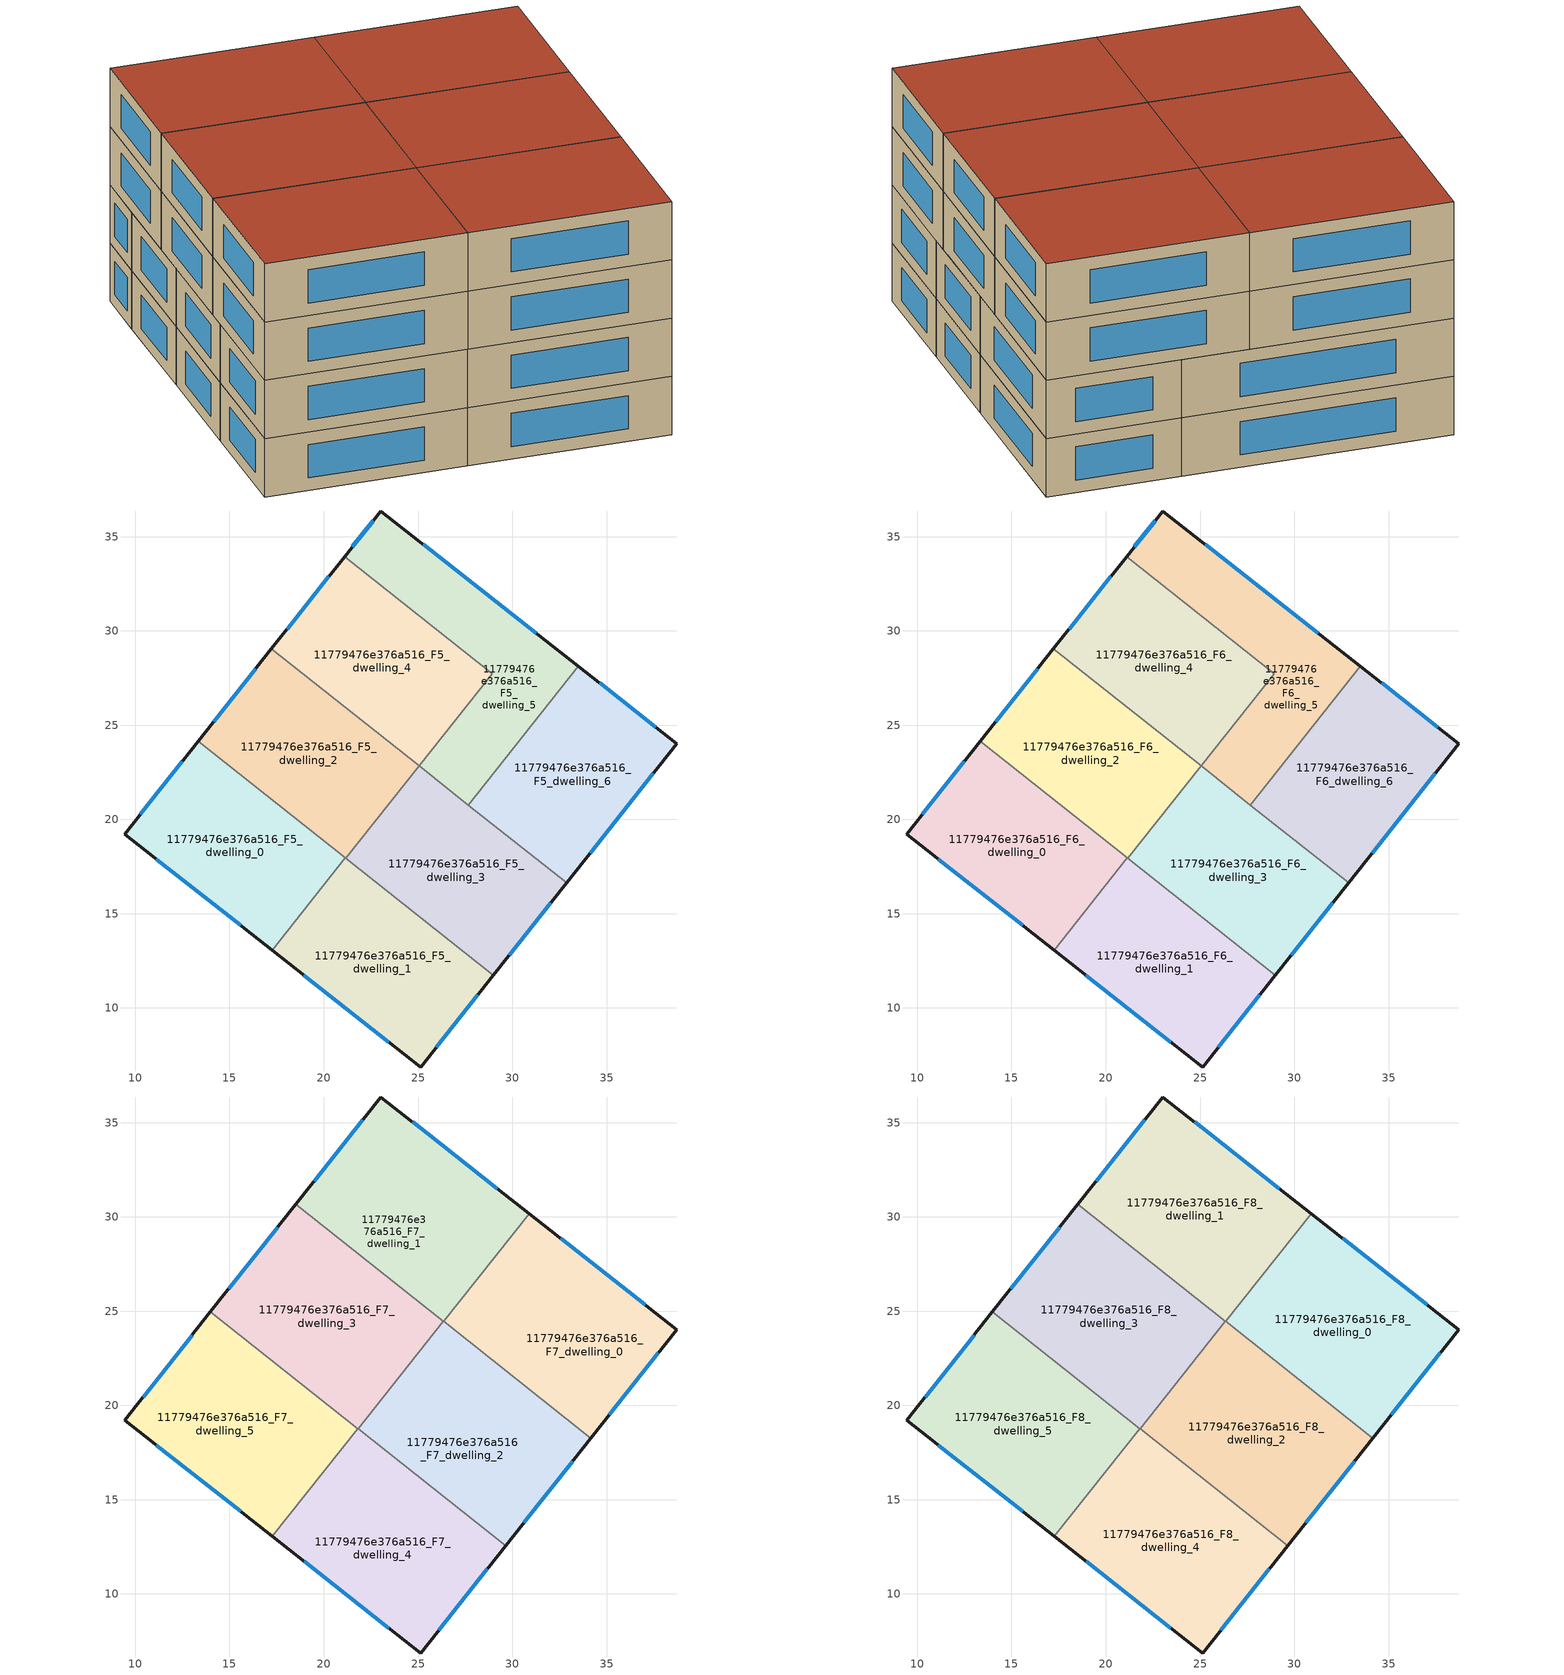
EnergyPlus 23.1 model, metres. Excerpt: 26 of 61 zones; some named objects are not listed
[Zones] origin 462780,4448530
11779476e376a516_F5_dwelling_0
 floor to 11779476e376a516_F4_dwelling_0 (EU_floor_Construction): 21.15,17.96 17.27,13.06 9.44,19.21 13.34,24.14 z15
 wall outside (EU_wall_Construction): 13.34,24.14 9.44,19.21 17.27,13.06 z15:18
 wall to 11779476e376a516_F5_dwelling_1 (EU_wall_Construction): 17.27,13.06 21.15,17.96 z15:18
 wall to 11779476e376a516_F5_dwelling_2 (EU_wall_Construction): 21.15,17.96 13.34,24.14 z15:18
 window (EU_Window_Construction): 11.12,17.89 15.59,14.38 / 12.51,23.08 10.28,20.27 z15.64:17.36
11779476e376a516_F5_dwelling_1
 floor to 11779476e376a516_F4_dwelling_1 (EU_floor_Construction): 29,11.74 25.14,6.87 17.27,13.06 21.15,17.96 z15
 wall outside (EU_wall_Construction): 17.27,13.06 25.14,6.87 29,11.74 z15:18
 wall to 11779476e376a516_F5_dwelling_3 (EU_wall_Construction): 29,11.74 21.17,17.94 z15:18
 wall to 11779476e376a516_F5_dwelling_2 (EU_wall_Construction): 21.17,17.94 21.15,17.96 z15:18
 window (EU_Window_Construction): 18.95,11.73 23.45,8.19 / 25.96,7.91 28.17,10.7 z15.64:17.36
11779476e376a516_F5_dwelling_2
 floor to 11779476e376a516_F4_dwelling_2 (EU_floor_Construction): 25.05,22.84 21.17,17.94 13.34,24.14 17.23,29.04 z15
 wall outside (EU_wall_Construction): 17.23,29.04 13.34,24.14 z15:18
 wall to 11779476e376a516_F5_dwelling_4 (EU_wall_Construction): 25.05,22.84 17.23,29.04 z15:18
 wall to 11779476e376a516_F5_dwelling_3 (EU_wall_Construction): 21.17,17.94 25.05,22.84 z15:18
 window (EU_Window_Construction): 16.4,27.99 14.18,25.19 z15.64:17.36
11779476e376a516_F5_dwelling_3
 floor to 11779476e376a516_F4_dwelling_3 (EU_floor_Construction): 32.88,16.64 29,11.74 21.17,17.94 25.05,22.84 z15
 wall outside (EU_wall_Construction): 29,11.74 32.88,16.64 z15:18
 wall to 11779476e376a516_F5_dwelling_6 (EU_wall_Construction): 32.88,16.64 27.68,20.76 z15:18
 wall to 11779476e376a516_F5_dwelling_5 (EU_wall_Construction): 27.68,20.76 25.05,22.84 z15:18
 window (EU_Window_Construction): 29.83,12.79 32.05,15.59 z15.64:17.36
11779476e376a516_F5_dwelling_4
 floor to 11779476e376a516_F4_dwelling_4 (EU_floor_Construction): 28.94,27.74 25.05,22.84 17.23,29.04 21.11,33.94 z15
 wall outside (EU_wall_Construction): 21.11,33.94 17.23,29.04 z15:18
 wall to 11779476e376a516_F5_dwelling_5 (EU_wall_Construction): 25.05,22.84 28.94,27.74 21.11,33.94 z15:18
 window (EU_Window_Construction): 20.28,32.89 18.06,30.09 z15.64:17.36
11779476e376a516_F5_dwelling_5
 floor to 11779476e376a516_F4_dwelling_5 (EU_floor_Construction): 33.51,28.12 27.68,20.76 25.05,22.84 28.94,27.74 21.11,33.94 23.03,36.36 z15
 wall outside (EU_wall_Construction): 33.51,28.12 23.03,36.36 21.11,33.94 z15:18
 wall to 11779476e376a516_F5_dwelling_6 (EU_wall_Construction): 27.68,20.76 33.51,28.12 z15:18
 window (EU_Window_Construction): 22.61,35.84 21.52,34.46 / 31.26,29.88 25.27,34.59 z15.64:17.36
11779476e376a516_F5_dwelling_6
 floor to 11779476e376a516_F4_dwelling_6 (EU_floor_Construction): 38.73,24.02 32.88,16.64 27.68,20.76 33.51,28.12 z15
 wall outside (EU_wall_Construction): 32.88,16.64 38.73,24.02 33.51,28.12 z15:18
 window (EU_Window_Construction): 37.61,24.9 34.63,27.24 / 34.13,18.22 37.48,22.44 z15.64:17.36
11779476e376a516_F6_dwelling_0
 floor to 11779476e376a516_F5_dwelling_0 (EU_floor_Construction): 21.15,17.96 17.27,13.06 9.44,19.21 13.34,24.14 z18
 wall outside (EU_wall_Construction): 13.34,24.14 9.44,19.21 17.27,13.06 z18:21
 wall to 11779476e376a516_F6_dwelling_1 (EU_wall_Construction): 17.27,13.06 21.15,17.96 z18:21
 wall to 11779476e376a516_F6_dwelling_2 (EU_wall_Construction): 21.15,17.96 13.34,24.14 z18:21
 window (EU_Window_Construction): 11.12,17.89 15.59,14.38 / 12.51,23.08 10.28,20.27 z18.64:20.36
 ceiling adiabatic (EU_roof_Construction): 17.27,13.06 21.15,17.96 13.34,24.14 9.44,19.21 z21
11779476e376a516_F6_dwelling_1
 floor to 11779476e376a516_F5_dwelling_1 (EU_floor_Construction): 29,11.74 25.14,6.87 17.27,13.06 21.15,17.96 z18
 wall outside (EU_wall_Construction): 17.27,13.06 25.14,6.87 29,11.74 z18:21
 wall to 11779476e376a516_F6_dwelling_3 (EU_wall_Construction): 29,11.74 21.17,17.94 z18:21
 wall to 11779476e376a516_F6_dwelling_2 (EU_wall_Construction): 21.17,17.94 21.15,17.96 z18:21
 window (EU_Window_Construction): 18.95,11.73 23.45,8.19 / 25.96,7.91 28.17,10.7 z18.64:20.36
11779476e376a516_F6_dwelling_2
 floor to 11779476e376a516_F5_dwelling_2 (EU_floor_Construction): 25.05,22.84 21.17,17.94 13.34,24.14 17.23,29.04 z18
 wall outside (EU_wall_Construction): 17.23,29.04 13.34,24.14 z18:21
 wall to 11779476e376a516_F6_dwelling_4 (EU_wall_Construction): 25.05,22.84 17.23,29.04 z18:21
 wall to 11779476e376a516_F6_dwelling_3 (EU_wall_Construction): 21.17,17.94 25.05,22.84 z18:21
 window (EU_Window_Construction): 16.4,27.99 14.18,25.19 z18.64:20.36
 ceiling adiabatic (EU_roof_Construction): 21.82,18.76 25.05,22.84 17.23,29.04 13.99,24.96 z21
11779476e376a516_F6_dwelling_3
 floor to 11779476e376a516_F5_dwelling_3 (EU_floor_Construction): 32.88,16.64 29,11.74 21.17,17.94 25.05,22.84 z18
 wall outside (EU_wall_Construction): 29,11.74 32.88,16.64 z18:21
 wall to 11779476e376a516_F6_dwelling_6 (EU_wall_Construction): 32.88,16.64 27.68,20.76 z18:21
 wall to 11779476e376a516_F6_dwelling_5 (EU_wall_Construction): 27.68,20.76 25.05,22.84 z18:21
 window (EU_Window_Construction): 29.83,12.79 32.05,15.59 z18.64:20.36
11779476e376a516_F6_dwelling_4
 floor to 11779476e376a516_F5_dwelling_4 (EU_floor_Construction): 28.94,27.74 25.05,22.84 17.23,29.04 21.11,33.94 z18
 wall outside (EU_wall_Construction): 21.11,33.94 17.23,29.04 z18:21
 wall to 11779476e376a516_F6_dwelling_5 (EU_wall_Construction): 25.05,22.84 28.94,27.74 21.11,33.94 z18:21
 window (EU_Window_Construction): 20.28,32.89 18.06,30.09 z18.64:20.36
 ceiling adiabatic (EU_roof_Construction): 25.05,22.84 26.35,24.47 18.52,30.67 17.23,29.04 z21
11779476e376a516_F6_dwelling_5
 floor to 11779476e376a516_F5_dwelling_5 (EU_floor_Construction): 33.51,28.12 27.68,20.76 25.05,22.84 28.94,27.74 21.11,33.94 23.03,36.36 z18
 wall outside (EU_wall_Construction): 33.51,28.12 23.03,36.36 21.11,33.94 z18:21
 wall to 11779476e376a516_F6_dwelling_6 (EU_wall_Construction): 27.68,20.76 33.51,28.12 z18:21
 window (EU_Window_Construction): 22.61,35.84 21.52,34.46 / 31.26,29.88 25.27,34.59 z18.64:20.36
 ceiling adiabatic (EU_roof_Construction): 28.94,27.74 26.35,24.47 26.37,24.46 30.9,30.17 23.03,36.36 21.11,33.94 z21
11779476e376a516_F6_dwelling_6
 floor to 11779476e376a516_F5_dwelling_6 (EU_floor_Construction): 38.73,24.02 32.88,16.64 27.68,20.76 33.51,28.12 z18
 wall outside (EU_wall_Construction): 32.88,16.64 38.73,24.02 33.51,28.12 z18:21
 window (EU_Window_Construction): 37.61,24.9 34.63,27.24 / 34.13,18.22 37.48,22.44 z18.64:20.36
11779476e376a516_F7_dwelling_0
 floor to 11779476e376a516_F6_dwelling_6 (EU_floor_Construction): 38.73,24.02 34.17,18.27 28.97,22.39 33.51,28.12 z21
 floor to 11779476e376a516_F6_dwelling_5 (EU_floor_Construction): 33.51,28.12 28.97,22.39 26.37,24.46 30.9,30.17 z21
 wall outside (EU_wall_Construction): 34.17,18.27 38.73,24.02 30.9,30.17 z21:24
 wall to 11779476e376a516_F7_dwelling_1 (EU_wall_Construction): 30.9,30.17 26.37,24.46 z21:24
 wall to 11779476e376a516_F7_dwelling_2 (EU_wall_Construction): 26.37,24.46 34.17,18.27 z21:24
 window (EU_Window_Construction): 37.05,25.34 32.58,28.85 / 35.15,19.5 37.75,22.79 z21.64:23.36
11779476e376a516_F7_dwelling_1
 floor to 11779476e376a516_F6_dwelling_4 (EU_floor_Construction): 28.94,27.74 26.35,24.47 18.52,30.67 21.11,33.94 z21
 floor adiabatic (EU_floor_Construction): 30.9,30.17 26.37,24.46 26.35,24.47 28.94,27.74 21.11,33.94 23.03,36.36 z21
 wall outside (EU_wall_Construction): 30.9,30.17 23.03,36.36 18.52,30.67 z21:24
 wall to 11779476e376a516_F7_dwelling_3 (EU_wall_Construction): 18.52,30.67 26.35,24.47 z21:24
 wall to 11779476e376a516_F7_dwelling_2 (EU_wall_Construction): 26.35,24.47 26.37,24.46 z21:24
 window (EU_Window_Construction): 22.06,35.14 19.49,31.89 / 29.21,31.5 24.71,35.03 z21.64:23.36
11779476e376a516_F7_dwelling_2
 floor to 11779476e376a516_F6_dwelling_3 (EU_floor_Construction): 32.88,16.64 29.64,12.56 21.82,18.76 25.05,22.84 z21
 floor to 11779476e376a516_F6_dwelling_6 (EU_floor_Construction): 34.17,18.27 32.88,16.64 27.68,20.76 28.97,22.39 z21
 floor to 11779476e376a516_F6_dwelling_5 (EU_floor_Construction): 28.97,22.39 27.68,20.76 25.05,22.84 26.35,24.47 z21
 wall outside (EU_wall_Construction): 29.64,12.55 34.17,18.27 z21:24
 wall to 11779476e376a516_F7_dwelling_3 (EU_wall_Construction): 26.35,24.47 21.82,18.76 z21:24
 wall to 11779476e376a516_F7_dwelling_4 (EU_wall_Construction): 21.82,18.76 29.64,12.55 z21:24
 window (EU_Window_Construction): 30.61,13.78 33.2,17.05 z21.64:23.36
11779476e376a516_F7_dwelling_3
 floor adiabatic (EU_floor_Construction): 26.35,24.47 21.82,18.76 13.99,24.96 18.52,30.67 z21
 wall outside (EU_wall_Construction): 18.52,30.67 13.99,24.96 z21:24
 wall to 11779476e376a516_F7_dwelling_5 (EU_wall_Construction): 13.99,24.96 21.8,18.77 z21:24
 wall to 11779476e376a516_F7_dwelling_4 (EU_wall_Construction): 21.8,18.77 21.82,18.76 z21:24
 window (EU_Window_Construction): 17.55,29.45 14.96,26.18 z21.64:23.36
11779476e376a516_F7_dwelling_4
 floor to 11779476e376a516_F6_dwelling_1 (EU_floor_Construction): 29,11.74 25.14,6.87 17.27,13.05 21.15,17.96 z21
 floor to 11779476e376a516_F6_dwelling_3 (EU_floor_Construction): 29.64,12.56 29,11.74 21.17,17.94 21.82,18.76 z21
 floor to 11779476e376a516_F6_dwelling_2 (EU_floor_Construction): 21.82,18.76 21.17,17.94 21.15,17.96 21.8,18.77 z21
 wall outside (EU_wall_Construction): 17.27,13.05 25.14,6.87 29.64,12.55 z21:24
 wall to 11779476e376a516_F7_dwelling_5 (EU_wall_Construction): 21.8,18.77 17.27,13.05 z21:24
 window (EU_Window_Construction): 26.1,8.09 28.68,11.34 / 18.95,11.73 23.45,8.19 z21.64:23.36
11779476e376a516_F7_dwelling_5
 floor to 11779476e376a516_F6_dwelling_2 (EU_floor_Construction): 21.8,18.77 21.15,17.96 13.34,24.14 13.99,24.96 z21
 floor adiabatic (EU_floor_Construction): 21.15,17.96 17.27,13.06 9.44,19.21 13.99,24.96 13.34,24.14 z21
 wall outside (EU_wall_Construction): 13.99,24.96 9.44,19.21 17.27,13.05 z21:24
 window (EU_Window_Construction): 13.02,23.73 10.41,20.44 / 11.12,17.89 15.59,14.37 z21.64:23.36
11779476e376a516_F8_dwelling_0
 floor to 11779476e376a516_F7_dwelling_0 (EU_floor_Construction): 38.73,24.02 34.17,18.27 26.37,24.46 30.9,30.17 z24
 wall outside (EU_wall_Construction): 34.17,18.27 38.73,24.02 30.9,30.17 z24:27
 wall to 11779476e376a516_F8_dwelling_1 (EU_wall_Construction): 30.9,30.17 26.37,24.46 z24:27
 wall to 11779476e376a516_F8_dwelling_2 (EU_wall_Construction): 26.37,24.46 34.17,18.27 z24:27
 window (EU_Window_Construction): 37.05,25.34 32.58,28.85 / 35.15,19.5 37.75,22.79 z24.64:26.36
 roof outside (EU_roof_Construction): 34.17,18.27 38.73,24.02 30.9,30.17 26.37,24.46 z27
11779476e376a516_F8_dwelling_1
 floor to 11779476e376a516_F7_dwelling_1 (EU_floor_Construction): 30.9,30.17 26.37,24.46 18.52,30.67 23.03,36.36 z24
 wall outside (EU_wall_Construction): 30.9,30.17 23.03,36.36 18.52,30.67 z24:27
 wall to 11779476e376a516_F8_dwelling_3 (EU_wall_Construction): 18.52,30.67 26.35,24.47 z24:27
 wall to 11779476e376a516_F8_dwelling_2 (EU_wall_Construction): 26.35,24.47 26.37,24.46 z24:27
 window (EU_Window_Construction): 22.06,35.14 19.49,31.89 / 29.21,31.5 24.71,35.03 z24.64:26.36
 roof outside (EU_roof_Construction): 26.37,24.46 30.9,30.17 23.03,36.36 18.52,30.67 z27
11779476e376a516_F8_dwelling_2
 floor to 11779476e376a516_F7_dwelling_2 (EU_floor_Construction): 34.17,18.27 29.64,12.55 21.82,18.76 26.35,24.47 z24
 wall outside (EU_wall_Construction): 29.64,12.55 34.17,18.27 z24:27
 wall to 11779476e376a516_F8_dwelling_3 (EU_wall_Construction): 26.35,24.47 21.82,18.76 z24:27
 wall to 11779476e376a516_F8_dwelling_4 (EU_wall_Construction): 21.82,18.76 29.64,12.55 z24:27
 window (EU_Window_Construction): 30.61,13.78 33.2,17.05 z24.64:26.36
 roof outside (EU_roof_Construction): 29.64,12.55 34.17,18.27 26.35,24.47 21.82,18.76 z27
11779476e376a516_F8_dwelling_3
 floor to 11779476e376a516_F7_dwelling_3 (EU_floor_Construction): 26.35,24.47 21.82,18.76 13.99,24.96 18.52,30.67 z24
 wall outside (EU_wall_Construction): 18.52,30.67 13.99,24.96 z24:27
 wall to 11779476e376a516_F8_dwelling_5 (EU_wall_Construction): 13.99,24.96 21.8,18.77 z24:27
 wall to 11779476e376a516_F8_dwelling_4 (EU_wall_Construction): 21.8,18.77 21.82,18.76 z24:27
 window (EU_Window_Construction): 17.55,29.45 14.96,26.18 z24.64:26.36
 roof outside (EU_roof_Construction): 21.82,18.76 26.35,24.47 18.52,30.67 13.99,24.96 z27
11779476e376a516_F8_dwelling_4
 floor to 11779476e376a516_F7_dwelling_4 (EU_floor_Construction): 29.64,12.55 25.14,6.87 17.27,13.05 21.8,18.77 z24
 wall outside (EU_wall_Construction): 17.27,13.05 25.14,6.87 29.64,12.55 z24:27
 wall to 11779476e376a516_F8_dwelling_5 (EU_wall_Construction): 21.8,18.77 17.27,13.05 z24:27
 window (EU_Window_Construction): 26.1,8.09 28.68,11.34 / 18.95,11.73 23.45,8.19 z24.64:26.36
 roof outside (EU_roof_Construction): 25.14,6.87 29.64,12.55 21.8,18.77 17.27,13.05 z27
11779476e376a516_F8_dwelling_5
 floor to 11779476e376a516_F7_dwelling_5 (EU_floor_Construction): 21.8,18.77 17.27,13.05 9.44,19.21 13.99,24.96 z24
 wall outside (EU_wall_Construction): 13.99,24.96 9.44,19.21 17.27,13.05 z24:27
 window (EU_Window_Construction): 13.02,23.73 10.41,20.44 / 11.12,17.89 15.59,14.37 z24.64:26.36
 roof outside (EU_roof_Construction): 17.27,13.05 21.8,18.77 13.99,24.96 9.44,19.21 z27
[Building]
EU S2 Campaign: North Axis=0; Terrain=City; Solar Distribution=FullExterior
[Site:Location]
Yerevan-Zvartnots.Intl.AP: Latitude=40.15; Longitude=44.383; Time Zone=4; Elevation=854
[SizingPeriod:WeatherFileDays]
AnnualSizingPeriod: Begin Month=1; Begin Day of Month=1; End Month=12; End Day of Month=31; Day of Week for Start Day=Monday; Use Weather File Daylight Saving Period=No; Use Weather File Rain and Snow Indicators=No
[MATERIAL]
EU_InternalMass_Material: Roughness=MediumRough; Thickness=0.1; Conductivity=1; Density=1800; Specific Heat=900; Thermal Absorptance=0.9; Solar Absorptance=0.7; Visible Absorptance=0.7
[MATERIAL:NOMASS] Roughness=MediumRough; Thermal Absorptance=0.9; Solar Absorptance=0.7; Visible Absorptance=0.7
Name | Thermal Resistance
EU_wall_NoMass | 1.05043
EU_roof_NoMass | 1.45357
EU_floor_NoMass | 0.478065
[WINDOWMATERIAL:SIMPLEGLAZINGSYSTEM]
EU_Window_SimpleGlazing: UFactor=2.5566; Solar Heat Gain Coefficient=0.75; Visible Transmittance=0.75
[CONSTRUCTION]
EU_wall_Construction: EU_wall_NoMass
EU_roof_Construction: EU_roof_NoMass
EU_floor_Construction: EU_floor_NoMass
EU_Window_Construction: EU_Window_SimpleGlazing
EU_InternalMass_Construction: EU_InternalMass_Material
[ZONE] Type=1; Multiplier=1; Ceiling Height=autocalculate; Floor Area=autocalculate; Part of Total Floor Area=Yes
Name | Volume
11779476e376a516_F5_dwelling_0; 11779476e376a516_F6_dwelling_0 | 187.287
11779476e376a516_F7_dwelling_0; 11779476e376a516_F8_dwelling_0 | 218.492
11779476e376a516_F5_dwelling_1; 11779476e376a516_F6_dwelling_1 | 187.277
11779476e376a516_F7_dwelling_1; 11779476e376a516_F8_dwelling_1 | 218.485
11779476e376a516_F5_dwelling_2; 11779476e376a516_F6_dwelling_2; 11779476e376a516_F5_dwelling_3; 11779476e376a516_F6_dwelling_3 | 187.275
11779476e376a516_F7_dwelling_2; 11779476e376a516_F8_dwelling_2 | 218.509
11779476e376a516_F7_dwelling_3; 11779476e376a516_F8_dwelling_3 | 218.513
11779476e376a516_F5_dwelling_4; 11779476e376a516_F6_dwelling_4 | 187.276
11779476e376a516_F7_dwelling_4; 11779476e376a516_F8_dwelling_4 | 218.482
11779476e376a516_F5_dwelling_5; 11779476e376a516_F6_dwelling_5 | 187.285
11779476e376a516_F7_dwelling_5; 11779476e376a516_F8_dwelling_5 | 218.487
11779476e376a516_F5_dwelling_6; 11779476e376a516_F6_dwelling_6 | 187.281
[INTERNALMASS] Construction=EU_InternalMass_Construction
Name | Zone or ZoneList | Surface Area
11779476e376a516_F5_dwelling_0_EU_InternalMass | 11779476e376a516_F5_dwelling_0 | 62.4289
11779476e376a516_F5_dwelling_1_EU_InternalMass | 11779476e376a516_F5_dwelling_1 | 62.4258
11779476e376a516_F5_dwelling_2_EU_InternalMass | 11779476e376a516_F5_dwelling_2 | 62.424
11779476e376a516_F5_dwelling_3_EU_InternalMass | 11779476e376a516_F5_dwelling_3 | 62.424
11779476e376a516_F5_dwelling_4_EU_InternalMass | 11779476e376a516_F5_dwelling_4 | 62.4265
11779476e376a516_F5_dwelling_5_EU_InternalMass | 11779476e376a516_F5_dwelling_5 | 62.425
11779476e376a516_F5_dwelling_6_EU_InternalMass | 11779476e376a516_F5_dwelling_6 | 62.4263
11779476e376a516_F6_dwelling_0_EU_InternalMass | 11779476e376a516_F6_dwelling_0 | 62.4289
11779476e376a516_F6_dwelling_1_EU_InternalMass | 11779476e376a516_F6_dwelling_1 | 62.4258
11779476e376a516_F6_dwelling_2_EU_InternalMass | 11779476e376a516_F6_dwelling_2 | 62.424
11779476e376a516_F6_dwelling_3_EU_InternalMass | 11779476e376a516_F6_dwelling_3 | 62.424
11779476e376a516_F6_dwelling_4_EU_InternalMass | 11779476e376a516_F6_dwelling_4 | 62.4265
11779476e376a516_F6_dwelling_5_EU_InternalMass | 11779476e376a516_F6_dwelling_5 | 62.425
11779476e376a516_F6_dwelling_6_EU_InternalMass | 11779476e376a516_F6_dwelling_6 | 62.4263
11779476e376a516_F7_dwelling_0_EU_InternalMass | 11779476e376a516_F7_dwelling_0 | 72.8305
11779476e376a516_F7_dwelling_1_EU_InternalMass | 11779476e376a516_F7_dwelling_1 | 72.8283
11779476e376a516_F7_dwelling_2_EU_InternalMass | 11779476e376a516_F7_dwelling_2 | 72.8361
11779476e376a516_F7_dwelling_3_EU_InternalMass | 11779476e376a516_F7_dwelling_3 | 72.8375
11779476e376a516_F7_dwelling_4_EU_InternalMass | 11779476e376a516_F7_dwelling_4 | 72.8275
11779476e376a516_F7_dwelling_5_EU_InternalMass | 11779476e376a516_F7_dwelling_5 | 72.8291
11779476e376a516_F8_dwelling_0_EU_InternalMass | 11779476e376a516_F8_dwelling_0 | 72.8305
11779476e376a516_F8_dwelling_1_EU_InternalMass | 11779476e376a516_F8_dwelling_1 | 72.8283
11779476e376a516_F8_dwelling_2_EU_InternalMass | 11779476e376a516_F8_dwelling_2 | 72.8361
11779476e376a516_F8_dwelling_3_EU_InternalMass | 11779476e376a516_F8_dwelling_3 | 72.8375
11779476e376a516_F8_dwelling_4_EU_InternalMass | 11779476e376a516_F8_dwelling_4 | 72.8275
11779476e376a516_F8_dwelling_5_EU_InternalMass | 11779476e376a516_F8_dwelling_5 | 72.8291
[OTHEREQUIPMENT] Fuel Type=Electricity; Design Level Calculation Method=Watts/Area; Power per Zone Floor Area=1; Fraction Latent=0; Fraction Radiant=0; Fraction Lost=0; Carbon Dioxide Generation Rate=0; EndUse Subcategory=EU_Step8_InternalGains
Name | Zone or ZoneList or Space or SpaceList | Schedule
EU_Step8_InternalGain_11779476e376a516_F5_dwelling_0_f000 | 11779476e376a516_F5_dwelling_0 | EU_Step8_GainSchedule_11779476e376a516_F5_dwelling_0_f000
EU_Step8_InternalGain_11779476e376a516_F5_dwelling_1_f000 | 11779476e376a516_F5_dwelling_1 | EU_Step8_GainSchedule_11779476e376a516_F5_dwelling_1_f000
EU_Step8_InternalGain_11779476e376a516_F5_dwelling_2_f000 | 11779476e376a516_F5_dwelling_2 | EU_Step8_GainSchedule_11779476e376a516_F5_dwelling_2_f000
EU_Step8_InternalGain_11779476e376a516_F5_dwelling_3_f000 | 11779476e376a516_F5_dwelling_3 | EU_Step8_GainSchedule_11779476e376a516_F5_dwelling_3_f000
EU_Step8_InternalGain_11779476e376a516_F5_dwelling_4_f000 | 11779476e376a516_F5_dwelling_4 | EU_Step8_GainSchedule_11779476e376a516_F5_dwelling_4_f000
EU_Step8_InternalGain_11779476e376a516_F5_dwelling_5_f000 | 11779476e376a516_F5_dwelling_5 | EU_Step8_GainSchedule_11779476e376a516_F5_dwelling_5_f000
EU_Step8_InternalGain_11779476e376a516_F5_dwelling_6_f000 | 11779476e376a516_F5_dwelling_6 | EU_Step8_GainSchedule_11779476e376a516_F5_dwelling_6_f000
EU_Step8_InternalGain_11779476e376a516_F6_dwelling_0_f000 | 11779476e376a516_F6_dwelling_0 | EU_Step8_GainSchedule_11779476e376a516_F6_dwelling_0_f000
EU_Step8_InternalGain_11779476e376a516_F6_dwelling_1_f000 | 11779476e376a516_F6_dwelling_1 | EU_Step8_GainSchedule_11779476e376a516_F6_dwelling_1_f000
EU_Step8_InternalGain_11779476e376a516_F6_dwelling_2_f000 | 11779476e376a516_F6_dwelling_2 | EU_Step8_GainSchedule_11779476e376a516_F6_dwelling_2_f000
EU_Step8_InternalGain_11779476e376a516_F6_dwelling_3_f000 | 11779476e376a516_F6_dwelling_3 | EU_Step8_GainSchedule_11779476e376a516_F6_dwelling_3_f000
EU_Step8_InternalGain_11779476e376a516_F6_dwelling_4_f000 | 11779476e376a516_F6_dwelling_4 | EU_Step8_GainSchedule_11779476e376a516_F6_dwelling_4_f000
EU_Step8_InternalGain_11779476e376a516_F6_dwelling_5_f000 | 11779476e376a516_F6_dwelling_5 | EU_Step8_GainSchedule_11779476e376a516_F6_dwelling_5_f000
EU_Step8_InternalGain_11779476e376a516_F6_dwelling_6_f000 | 11779476e376a516_F6_dwelling_6 | EU_Step8_GainSchedule_11779476e376a516_F6_dwelling_6_f000
EU_Step8_InternalGain_11779476e376a516_F7_dwelling_0_f000 | 11779476e376a516_F7_dwelling_0 | EU_Step8_GainSchedule_11779476e376a516_F7_dwelling_0_f000
EU_Step8_InternalGain_11779476e376a516_F7_dwelling_1_f000 | 11779476e376a516_F7_dwelling_1 | EU_Step8_GainSchedule_11779476e376a516_F7_dwelling_1_f000
EU_Step8_InternalGain_11779476e376a516_F7_dwelling_2_f000 | 11779476e376a516_F7_dwelling_2 | EU_Step8_GainSchedule_11779476e376a516_F7_dwelling_2_f000
EU_Step8_InternalGain_11779476e376a516_F7_dwelling_3_f000 | 11779476e376a516_F7_dwelling_3 | EU_Step8_GainSchedule_11779476e376a516_F7_dwelling_3_f000
EU_Step8_InternalGain_11779476e376a516_F7_dwelling_4_f000 | 11779476e376a516_F7_dwelling_4 | EU_Step8_GainSchedule_11779476e376a516_F7_dwelling_4_f000
EU_Step8_InternalGain_11779476e376a516_F7_dwelling_5_f000 | 11779476e376a516_F7_dwelling_5 | EU_Step8_GainSchedule_11779476e376a516_F7_dwelling_5_f000
EU_Step8_InternalGain_11779476e376a516_F8_dwelling_0_f000 | 11779476e376a516_F8_dwelling_0 | EU_Step8_GainSchedule_11779476e376a516_F8_dwelling_0_f000
EU_Step8_InternalGain_11779476e376a516_F8_dwelling_1_f000 | 11779476e376a516_F8_dwelling_1 | EU_Step8_GainSchedule_11779476e376a516_F8_dwelling_1_f000
EU_Step8_InternalGain_11779476e376a516_F8_dwelling_2_f000 | 11779476e376a516_F8_dwelling_2 | EU_Step8_GainSchedule_11779476e376a516_F8_dwelling_2_f000
EU_Step8_InternalGain_11779476e376a516_F8_dwelling_3_f000 | 11779476e376a516_F8_dwelling_3 | EU_Step8_GainSchedule_11779476e376a516_F8_dwelling_3_f000
EU_Step8_InternalGain_11779476e376a516_F8_dwelling_4_f000 | 11779476e376a516_F8_dwelling_4 | EU_Step8_GainSchedule_11779476e376a516_F8_dwelling_4_f000
EU_Step8_InternalGain_11779476e376a516_F8_dwelling_5_f000 | 11779476e376a516_F8_dwelling_5 | EU_Step8_GainSchedule_11779476e376a516_F8_dwelling_5_f000
[ZONEVENTILATION:DESIGNFLOWRATE] Schedule=EU_AlwaysOn; Design Flow Rate Calculation Method=AirChanges/Hour; Air Changes per Hour=0.557805; Ventilation Type=Natural; Fan Pressure Rise=0; Fan Total Efficiency=1; Constant Term Coefficient=1; Temperature Term Coefficient=0; Velocity Term Coefficient=0; Velocity Squared Term Coefficient=0; Minimum Indoor Temperature=-100; Maximum Indoor Temperature=100; Delta Temperature=-100; Minimum Outdoor Temperature=-100; Maximum Outdoor Temperature=100; Maximum Wind Speed=40
Name | Zone or ZoneList or Space or SpaceList
EU_ConstantAir_11779476e376a516_F5_dwelling_0 | 11779476e376a516_F5_dwelling_0
EU_ConstantAir_11779476e376a516_F5_dwelling_1 | 11779476e376a516_F5_dwelling_1
EU_ConstantAir_11779476e376a516_F5_dwelling_2 | 11779476e376a516_F5_dwelling_2
EU_ConstantAir_11779476e376a516_F5_dwelling_3 | 11779476e376a516_F5_dwelling_3
EU_ConstantAir_11779476e376a516_F5_dwelling_4 | 11779476e376a516_F5_dwelling_4
EU_ConstantAir_11779476e376a516_F5_dwelling_5 | 11779476e376a516_F5_dwelling_5
EU_ConstantAir_11779476e376a516_F5_dwelling_6 | 11779476e376a516_F5_dwelling_6
EU_ConstantAir_11779476e376a516_F6_dwelling_0 | 11779476e376a516_F6_dwelling_0
EU_ConstantAir_11779476e376a516_F6_dwelling_1 | 11779476e376a516_F6_dwelling_1
EU_ConstantAir_11779476e376a516_F6_dwelling_2 | 11779476e376a516_F6_dwelling_2
EU_ConstantAir_11779476e376a516_F6_dwelling_3 | 11779476e376a516_F6_dwelling_3
EU_ConstantAir_11779476e376a516_F6_dwelling_4 | 11779476e376a516_F6_dwelling_4
EU_ConstantAir_11779476e376a516_F6_dwelling_5 | 11779476e376a516_F6_dwelling_5
EU_ConstantAir_11779476e376a516_F6_dwelling_6 | 11779476e376a516_F6_dwelling_6
EU_ConstantAir_11779476e376a516_F7_dwelling_0 | 11779476e376a516_F7_dwelling_0
EU_ConstantAir_11779476e376a516_F7_dwelling_1 | 11779476e376a516_F7_dwelling_1
EU_ConstantAir_11779476e376a516_F7_dwelling_2 | 11779476e376a516_F7_dwelling_2
EU_ConstantAir_11779476e376a516_F7_dwelling_3 | 11779476e376a516_F7_dwelling_3
EU_ConstantAir_11779476e376a516_F7_dwelling_4 | 11779476e376a516_F7_dwelling_4
EU_ConstantAir_11779476e376a516_F7_dwelling_5 | 11779476e376a516_F7_dwelling_5
EU_ConstantAir_11779476e376a516_F8_dwelling_0 | 11779476e376a516_F8_dwelling_0
EU_ConstantAir_11779476e376a516_F8_dwelling_1 | 11779476e376a516_F8_dwelling_1
EU_ConstantAir_11779476e376a516_F8_dwelling_2 | 11779476e376a516_F8_dwelling_2
EU_ConstantAir_11779476e376a516_F8_dwelling_3 | 11779476e376a516_F8_dwelling_3
EU_ConstantAir_11779476e376a516_F8_dwelling_4 | 11779476e376a516_F8_dwelling_4
EU_ConstantAir_11779476e376a516_F8_dwelling_5 | 11779476e376a516_F8_dwelling_5
[HVACTEMPLATE:ZONE:IDEALLOADSAIRSYSTEM] System Availability Schedule=EU_AlwaysOn; Maximum Heating Supply Air Temperature=50; Minimum Cooling Supply Air Temperature=13; Maximum Heating Supply Air Humidity Ratio=0.0156; Minimum Cooling Supply Air Humidity Ratio=0.0077; Heating Limit=NoLimit; Cooling Limit=NoLimit; Heating Availability Schedule=EU_AlwaysOn; Cooling Availability Schedule=EU_CoolingOff; Dehumidification Control Type=ConstantSensibleHeatRatio; Cooling Sensible Heat Ratio=0.7; Dehumidification Setpoint=60; Humidification Control Type=None; Humidification Setpoint=30; Outdoor Air Method=None; Outdoor Air Flow Rate per Person=0.00944; Outdoor Air Flow Rate per Zone Floor Area=0; Outdoor Air Flow Rate per Zone=0; Demand Controlled Ventilation Type=None; Outdoor Air Economizer Type=NoEconomizer; Heat Recovery Type=None; Sensible Heat Recovery Effectiveness=0.7; Latent Heat Recovery Effectiveness=0.65
Name | Template Thermostat
11779476e376a516_F5_dwelling_0 | EU_HeatOnly_11779476e376a516_F5_dwelling_0
11779476e376a516_F5_dwelling_1 | EU_HeatOnly_11779476e376a516_F5_dwelling_1
11779476e376a516_F5_dwelling_2 | EU_HeatOnly_11779476e376a516_F5_dwelling_2
11779476e376a516_F5_dwelling_3 | EU_HeatOnly_11779476e376a516_F5_dwelling_3
11779476e376a516_F5_dwelling_4 | EU_HeatOnly_11779476e376a516_F5_dwelling_4
11779476e376a516_F5_dwelling_5 | EU_HeatOnly_11779476e376a516_F5_dwelling_5
11779476e376a516_F5_dwelling_6 | EU_HeatOnly_11779476e376a516_F5_dwelling_6
11779476e376a516_F6_dwelling_0 | EU_HeatOnly_11779476e376a516_F6_dwelling_0
11779476e376a516_F6_dwelling_1 | EU_HeatOnly_11779476e376a516_F6_dwelling_1
11779476e376a516_F6_dwelling_2 | EU_HeatOnly_11779476e376a516_F6_dwelling_2
11779476e376a516_F6_dwelling_3 | EU_HeatOnly_11779476e376a516_F6_dwelling_3
11779476e376a516_F6_dwelling_4 | EU_HeatOnly_11779476e376a516_F6_dwelling_4
11779476e376a516_F6_dwelling_5 | EU_HeatOnly_11779476e376a516_F6_dwelling_5
11779476e376a516_F6_dwelling_6 | EU_HeatOnly_11779476e376a516_F6_dwelling_6
11779476e376a516_F7_dwelling_0 | EU_HeatOnly_11779476e376a516_F7_dwelling_0
11779476e376a516_F7_dwelling_1 | EU_HeatOnly_11779476e376a516_F7_dwelling_1
11779476e376a516_F7_dwelling_2 | EU_HeatOnly_11779476e376a516_F7_dwelling_2
11779476e376a516_F7_dwelling_3 | EU_HeatOnly_11779476e376a516_F7_dwelling_3
11779476e376a516_F7_dwelling_4 | EU_HeatOnly_11779476e376a516_F7_dwelling_4
11779476e376a516_F7_dwelling_5 | EU_HeatOnly_11779476e376a516_F7_dwelling_5
11779476e376a516_F8_dwelling_0 | EU_HeatOnly_11779476e376a516_F8_dwelling_0
11779476e376a516_F8_dwelling_1 | EU_HeatOnly_11779476e376a516_F8_dwelling_1
11779476e376a516_F8_dwelling_2 | EU_HeatOnly_11779476e376a516_F8_dwelling_2
11779476e376a516_F8_dwelling_3 | EU_HeatOnly_11779476e376a516_F8_dwelling_3
11779476e376a516_F8_dwelling_4 | EU_HeatOnly_11779476e376a516_F8_dwelling_4
11779476e376a516_F8_dwelling_5 | EU_HeatOnly_11779476e376a516_F8_dwelling_5
[SIZING:ZONE] Zone Cooling Design Supply Air Temperature Input Method=SupplyAirTemperature; Zone Cooling Design Supply Air Temperature=13; Zone Heating Design Supply Air Temperature Input Method=SupplyAirTemperature; Zone Heating Design Supply Air Temperature=50; Zone Cooling Design Supply Air Humidity Ratio=0.008; Zone Heating Design Supply Air Humidity Ratio=0.008; Cooling Design Air Flow Method=DesignDay; Cooling Design Air Flow Rate=0; Cooling Minimum Air Flow per Zone Floor Area=0.000762; Cooling Minimum Air Flow=0; Cooling Minimum Air Flow Fraction=0.2; Heating Design Air Flow Method=DesignDay; Heating Design Air Flow Rate=0; Heating Maximum Air Flow per Zone Floor Area=0.002032; Heating Maximum Air Flow=0.141576; Heating Maximum Air Flow Fraction=0.3; Account for Dedicated Outdoor Air System=No; Dedicated Outdoor Air System Control Strategy=NeutralSupplyAir; Dedicated Outdoor Air Low Setpoint Temperature for Design=autosize; Dedicated Outdoor Air High Setpoint Temperature for Design=autosize; Zone Load Sizing Method=Sensible Load Only No Latent Load; Zone Latent Cooling Design Supply Air Humidity Ratio Input Method=HumidityRatioDifference; Zone Cooling Design Supply Air Humidity Ratio Difference=0.005; Zone Latent Heating Design Supply Air Humidity Ratio Input Method=HumidityRatioDifference; Zone Humidification Design Supply Air Humidity Ratio Difference=0.005
11779476e376a516_F5_dwelling_0; 11779476e376a516_F5_dwelling_1; 11779476e376a516_F5_dwelling_2; 11779476e376a516_F5_dwelling_3; 11779476e376a516_F5_dwelling_4; 11779476e376a516_F5_dwelling_5; 11779476e376a516_F5_dwelling_6; 11779476e376a516_F6_dwelling_0; 11779476e376a516_F6_dwelling_1; 11779476e376a516_F6_dwelling_2; 11779476e376a516_F6_dwelling_3; 11779476e376a516_F6_dwelling_4; 11779476e376a516_F6_dwelling_5; 11779476e376a516_F6_dwelling_6; 11779476e376a516_F7_dwelling_0; 11779476e376a516_F7_dwelling_1; 11779476e376a516_F7_dwelling_2; 11779476e376a516_F7_dwelling_3; 11779476e376a516_F7_dwelling_4; 11779476e376a516_F7_dwelling_5; 11779476e376a516_F8_dwelling_0; 11779476e376a516_F8_dwelling_1; 11779476e376a516_F8_dwelling_2; 11779476e376a516_F8_dwelling_3; 11779476e376a516_F8_dwelling_4; 11779476e376a516_F8_dwelling_5
[SCHEDULE:CONSTANT]
Name | Hourly Value
EU_AlwaysOn | 1
EU_CoolingOff | 0
[SCHEDULE:FILE] Column Number=1; Rows to Skip at Top=0; Number of Hours of Data=8760; Column Separator=Comma; Interpolate to Timestep=No; Minutes per Item=60; Adjust Schedule for Daylight Savings=Yes
Name | File
EU_Step8_GainSchedule_11779476e376a516_F5_dwelling_0_f000 | ../../schedules/11779476e376a516/11779476e376a516_F5_dwelling_0_f000_gain.csv
EU_Step8_GainSchedule_11779476e376a516_F5_dwelling_1_f000 | ../../schedules/11779476e376a516/11779476e376a516_F5_dwelling_1_f000_gain.csv
EU_Step8_GainSchedule_11779476e376a516_F5_dwelling_2_f000 | ../../schedules/11779476e376a516/11779476e376a516_F5_dwelling_2_f000_gain.csv
EU_Step8_GainSchedule_11779476e376a516_F5_dwelling_3_f000 | ../../schedules/11779476e376a516/11779476e376a516_F5_dwelling_3_f000_gain.csv
EU_Step8_GainSchedule_11779476e376a516_F5_dwelling_4_f000 | ../../schedules/11779476e376a516/11779476e376a516_F5_dwelling_4_f000_gain.csv
EU_Step8_GainSchedule_11779476e376a516_F5_dwelling_5_f000 | ../../schedules/11779476e376a516/11779476e376a516_F5_dwelling_5_f000_gain.csv
EU_Step8_GainSchedule_11779476e376a516_F5_dwelling_6_f000 | ../../schedules/11779476e376a516/11779476e376a516_F5_dwelling_6_f000_gain.csv
EU_Step8_GainSchedule_11779476e376a516_F6_dwelling_0_f000 | ../../schedules/11779476e376a516/11779476e376a516_F6_dwelling_0_f000_gain.csv
EU_Step8_GainSchedule_11779476e376a516_F6_dwelling_1_f000 | ../../schedules/11779476e376a516/11779476e376a516_F6_dwelling_1_f000_gain.csv
EU_Step8_GainSchedule_11779476e376a516_F6_dwelling_2_f000 | ../../schedules/11779476e376a516/11779476e376a516_F6_dwelling_2_f000_gain.csv
EU_Step8_GainSchedule_11779476e376a516_F6_dwelling_3_f000 | ../../schedules/11779476e376a516/11779476e376a516_F6_dwelling_3_f000_gain.csv
EU_Step8_GainSchedule_11779476e376a516_F6_dwelling_4_f000 | ../../schedules/11779476e376a516/11779476e376a516_F6_dwelling_4_f000_gain.csv
EU_Step8_GainSchedule_11779476e376a516_F6_dwelling_5_f000 | ../../schedules/11779476e376a516/11779476e376a516_F6_dwelling_5_f000_gain.csv
EU_Step8_GainSchedule_11779476e376a516_F6_dwelling_6_f000 | ../../schedules/11779476e376a516/11779476e376a516_F6_dwelling_6_f000_gain.csv
EU_Step8_GainSchedule_11779476e376a516_F7_dwelling_0_f000 | ../../schedules/11779476e376a516/11779476e376a516_F7_dwelling_0_f000_gain.csv
EU_Step8_GainSchedule_11779476e376a516_F7_dwelling_1_f000 | ../../schedules/11779476e376a516/11779476e376a516_F7_dwelling_1_f000_gain.csv
EU_Step8_GainSchedule_11779476e376a516_F7_dwelling_2_f000 | ../../schedules/11779476e376a516/11779476e376a516_F7_dwelling_2_f000_gain.csv
EU_Step8_GainSchedule_11779476e376a516_F7_dwelling_3_f000 | ../../schedules/11779476e376a516/11779476e376a516_F7_dwelling_3_f000_gain.csv
EU_Step8_GainSchedule_11779476e376a516_F7_dwelling_4_f000 | ../../schedules/11779476e376a516/11779476e376a516_F7_dwelling_4_f000_gain.csv
EU_Step8_GainSchedule_11779476e376a516_F7_dwelling_5_f000 | ../../schedules/11779476e376a516/11779476e376a516_F7_dwelling_5_f000_gain.csv
EU_Step8_GainSchedule_11779476e376a516_F8_dwelling_0_f000 | ../../schedules/11779476e376a516/11779476e376a516_F8_dwelling_0_f000_gain.csv
EU_Step8_GainSchedule_11779476e376a516_F8_dwelling_1_f000 | ../../schedules/11779476e376a516/11779476e376a516_F8_dwelling_1_f000_gain.csv
EU_Step8_GainSchedule_11779476e376a516_F8_dwelling_2_f000 | ../../schedules/11779476e376a516/11779476e376a516_F8_dwelling_2_f000_gain.csv
EU_Step8_GainSchedule_11779476e376a516_F8_dwelling_3_f000 | ../../schedules/11779476e376a516/11779476e376a516_F8_dwelling_3_f000_gain.csv
EU_Step8_GainSchedule_11779476e376a516_F8_dwelling_4_f000 | ../../schedules/11779476e376a516/11779476e376a516_F8_dwelling_4_f000_gain.csv
EU_Step8_GainSchedule_11779476e376a516_F8_dwelling_5_f000 | ../../schedules/11779476e376a516/11779476e376a516_F8_dwelling_5_f000_gain.csv
